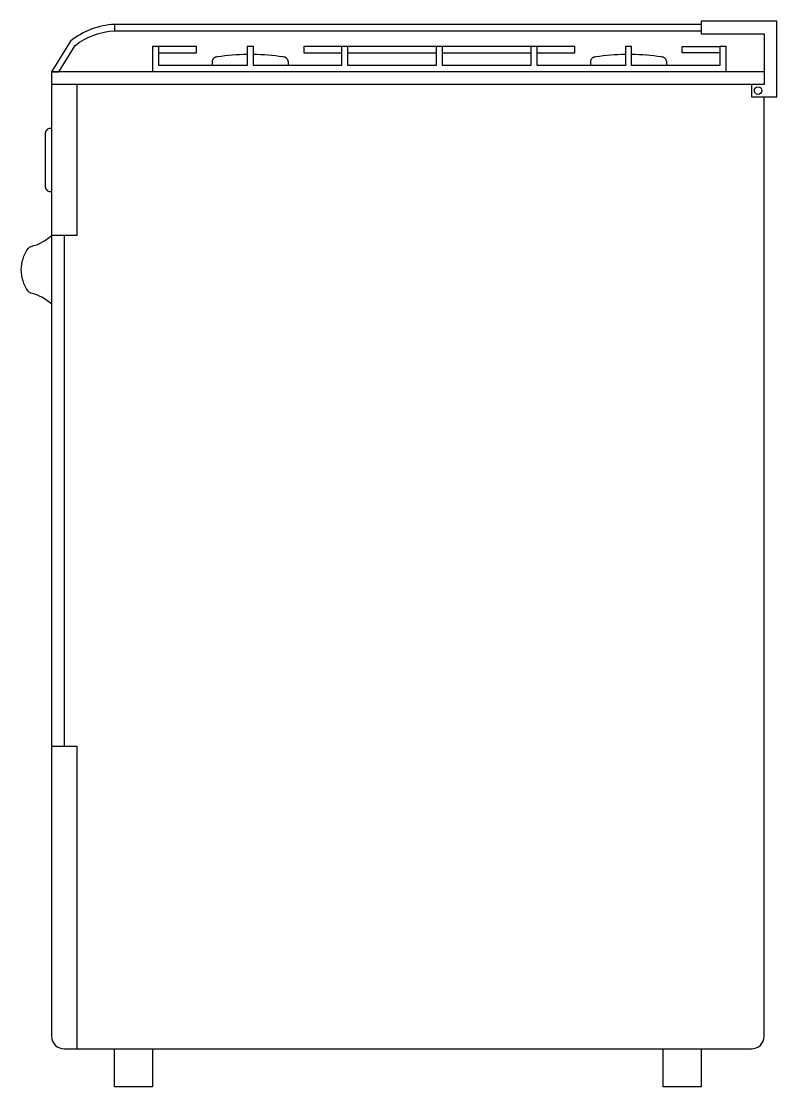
# Model space of a CAD drawing. Header units: millimetres. Extents: x -3019.565 to -3018.966, y 2893.901 to 2894.746.
import ezdxf

# ---------------------------------------------------------------- set-up
doc = ezdxf.new("R2010")
doc.units = ezdxf.units.MM
doc.header["$LTSCALE"] = 10
doc.layers.add('cozinha_fogões', color=2, linetype='Continuous')

msp = doc.modelspace()

# ---------------------------------------------------------------- linework, layer by layer
at = {"layer": 'cozinha_fogões', "color": 1}
for p, q in [((-3019.49069, 2894.74371), (-3019.49069, 2894.73871)), ((-3019.30569, 2894.72121), (-3019.23569, 2894.72121)), ((-3019.23069, 2894.72121), (-3019.16069, 2894.72121))]:
    msp.add_line(p, q, dxfattribs=at)
at = {"layer": 'cozinha_fogões'}
for p, q in [((-3018.98569, 2894.69621), (-3019.54069, 2894.69621)), ((-3019.53069, 2894.57621), (-3019.53069, 2894.17121))]:
    msp.add_line(p, q, dxfattribs=at)
for points in [[(-3019.02569, 2894.74371), (-3019.49069, 2894.74371, 0.159328), (-3019.52569, 2894.73048), (-3019.54069, 2894.70621), (-3019.53481, 2894.70621), (-3019.52189, 2894.72711, -0.154208), (-3019.49069, 2894.73871), (-3019.02569, 2894.73871)], [(-3018.97569, 2894.70621), (-3019.54069, 2894.70621), (-3019.54069, 2893.94121, 0.414214), (-3019.53069, 2893.93121), (-3018.98569, 2893.93121, 0.414214), (-3018.97569, 2893.94121), (-3018.97569, 2894.68621)]]:
    msp.add_lwpolyline(points, format="xyb", dxfattribs=at)
msp.add_lwpolyline([(-3018.97569, 2894.73621), (-3018.97569, 2894.69621), (-3018.98569, 2894.69621), (-3018.98569, 2894.68621), (-3018.96569, 2894.68621), (-3018.96569, 2894.74621), (-3019.02569, 2894.74621), (-3019.02569, 2894.73621)], close=True, dxfattribs=at)
at = {"layer": 'cozinha_fogões', "color": 1}
for points in [[(-3019.00569, 2894.70621), (-3019.00569, 2894.72621), (-3019.01069, 2894.72621), (-3019.01069, 2894.71121), (-3019.08069, 2894.71121), (-3019.08069, 2894.72621), (-3019.08569, 2894.72621), (-3019.08569, 2894.71121), (-3019.15569, 2894.71121), (-3019.15569, 2894.72621), (-3019.16069, 2894.72621), (-3019.16069, 2894.71121), (-3019.23069, 2894.71121), (-3019.23069, 2894.72621), (-3019.23569, 2894.72621), (-3019.23569, 2894.71121), (-3019.30569, 2894.71121), (-3019.30569, 2894.72621), (-3019.31069, 2894.72621), (-3019.31069, 2894.71121), (-3019.38069, 2894.71121), (-3019.38069, 2894.72621), (-3019.38569, 2894.72621), (-3019.38569, 2894.71121), (-3019.45569, 2894.71121), (-3019.45569, 2894.72621), (-3019.46069, 2894.72621), (-3019.46069, 2894.70621)], [(-3019.45569, 2894.72121), (-3019.42569, 2894.72121), (-3019.42569, 2894.72621), (-3019.45569, 2894.72621)], [(-3019.15569, 2894.72121), (-3019.12569, 2894.72121), (-3019.12569, 2894.72621), (-3019.34069, 2894.72621), (-3019.34069, 2894.72121), (-3019.31069, 2894.72121)], [(-3019.01069, 2894.72121), (-3019.04069, 2894.72121), (-3019.04069, 2894.72621), (-3019.01069, 2894.72621)]]:
    msp.add_lwpolyline(points, dxfattribs=at)
for points in [[(-3019.41319, 2894.71121), (-3019.41319, 2894.71421, -0.414214), (-3019.40919, 2894.71821, -0.033564), (-3019.38569, 2894.72013, -0.033564)], [(-3019.38069, 2894.72013, -0.033564), (-3019.35719, 2894.71821, -0.414214), (-3019.35319, 2894.71421), (-3019.35319, 2894.71121)], [(-3019.11319, 2894.71121), (-3019.11319, 2894.71421, -0.414214), (-3019.10919, 2894.71821, -0.033564), (-3019.08569, 2894.72013, -0.033564)], [(-3019.08069, 2894.72013, -0.033564), (-3019.05719, 2894.71821, -0.414214), (-3019.05319, 2894.71421), (-3019.05319, 2894.71121)], [(-3019.54069, 2894.66121), (-3019.54169, 2894.66121, 0.414214), (-3019.54569, 2894.65721), (-3019.54569, 2894.61521, 0.414214), (-3019.54169, 2894.61121), (-3019.54069, 2894.61121)], [(-3019.54069, 2894.52201, 0.125183), (-3019.55695, 2894.53056, -0.181544), (-3019.55928, 2894.53214, -0.31877), (-3019.55928, 2894.56608, -0.181544), (-3019.55695, 2894.56765, 0.125183), (-3019.54069, 2894.57621)]]:
    msp.add_lwpolyline(points, format="xyb", dxfattribs=at)
at = {"layer": 'cozinha_fogões'}
for points in [[(-3019.52069, 2894.69621), (-3019.52069, 2894.57621), (-3019.54069, 2894.57621)], [(-3019.54069, 2894.17121), (-3019.52069, 2894.17121), (-3019.52069, 2893.93121)], [(-3019.46069, 2893.93121), (-3019.46069, 2893.90121), (-3019.49069, 2893.90121), (-3019.49069, 2893.93121)], [(-3019.02569, 2893.93121), (-3019.02569, 2893.90121), (-3019.05569, 2893.90121), (-3019.05569, 2893.93121)]]:
    msp.add_lwpolyline(points, dxfattribs=at)
at = {"layer": 'cozinha_fogões', "color": 1}
msp.add_circle((-3018.98041, 2894.69121), 0.003, dxfattribs=at)

doc.saveas('drawing.dxf')
